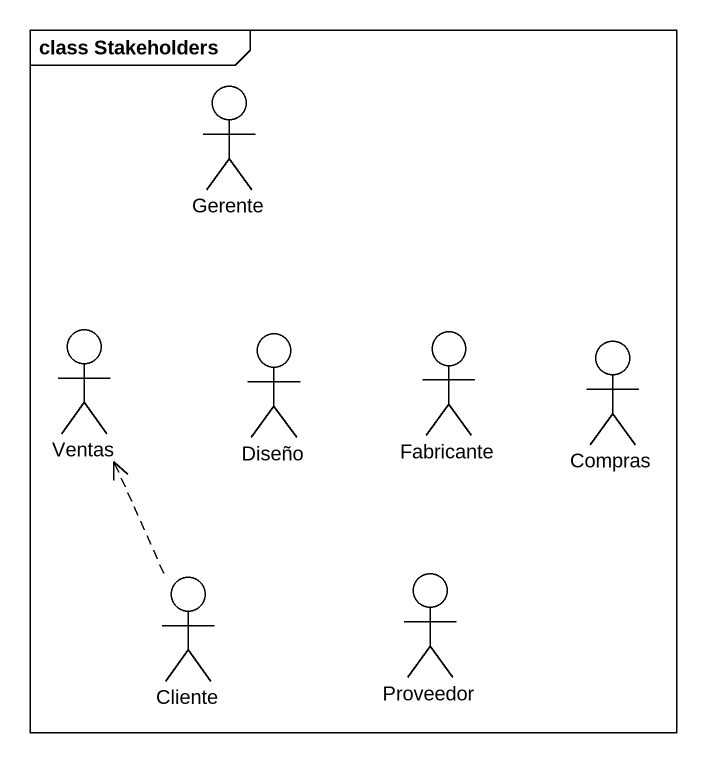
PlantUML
@startuml
mainframe class Stakeholders
actor Gerente
actor Ventas
actor Diseño
actor Fabricante
actor Compras
actor Cliente
actor Proveedor
Cliente .up.> Ventas
@enduml
